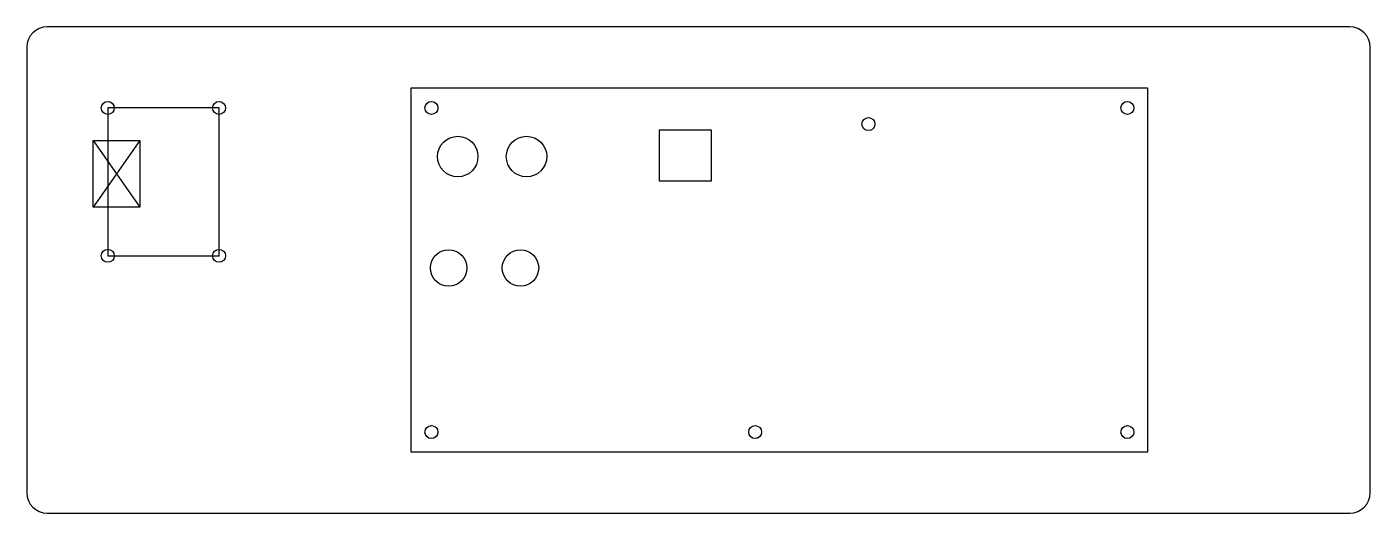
# Model space of a CAD drawing. Extents: x -100 to 232, y -20 to 100.
import ezdxf

# ---------------------------------------------------------------- set-up
doc = ezdxf.new("R2010")
doc.units = 0
doc.layers.add('Sketch', color=7, linetype='CONTINUOUS')

msp = doc.modelspace()

# ---------------------------------------------------------------- linework, layer by layer
at = {"layer": 'Sketch'}
for p, q in [((227, 100), (-95, 100)), ((-100, 95), (-100, -15)), ((232, -15), (232, 95)), ((-5, 85), (177, 85)), ((-5, -5), (-5, 85)), ((177, 85), (177, -5)), ((-52.5, 80), (-80, 80)), ((-80, 80), (-80, 43.5)), ((-52.5, 43.5), (-52.5, 80)), ((69.25, 74.5), (56.25, 74.5)), ((56.25, 74.5), (56.25, 62)), ((69.25, 62), (69.25, 74.5)), ((-83.6, 72), (-72.1, 72)), ((-83.6, 55.5), (-83.6, 72)), ((-83.6, 72), (-72.1, 55.5)), ((-72.1, 72), (-83.6, 55.5)), ((-72.1, 72), (-72.1, 55.5)), ((56.25, 62), (69.25, 62)), ((-72.1, 55.5), (-83.6, 55.5)), ((-80, 43.5), (-52.5, 43.5)), ((177, -5), (-5, -5)), ((-95, -20), (227, -20))]:
    msp.add_line(p, q, dxfattribs=at)
for centre, radius in [((-80, 80), 1.6), ((-52.5, 80), 1.6), ((0, 80), 1.6), ((172, 80), 1.6), ((108, 76), 1.6), ((6.5, 68), 5), ((23.5, 68), 5), ((-80, 43.5), 1.6), ((-52.5, 43.5), 1.6), ((4.25, 40.5), 4.5), ((22, 40.5), 4.5), ((0, 0), 1.6), ((80, 0), 1.6), ((172, 0), 1.6)]:
    msp.add_circle(centre, radius, dxfattribs=at)
for centre, start, end in [((-95, 95), 90, 180), ((227, 95), 0, 90), ((-95, -15), 180, -90), ((227, -15), -90, 0)]:
    msp.add_arc(centre, 5, start, end, dxfattribs=at)

doc.saveas('drawing.dxf')
